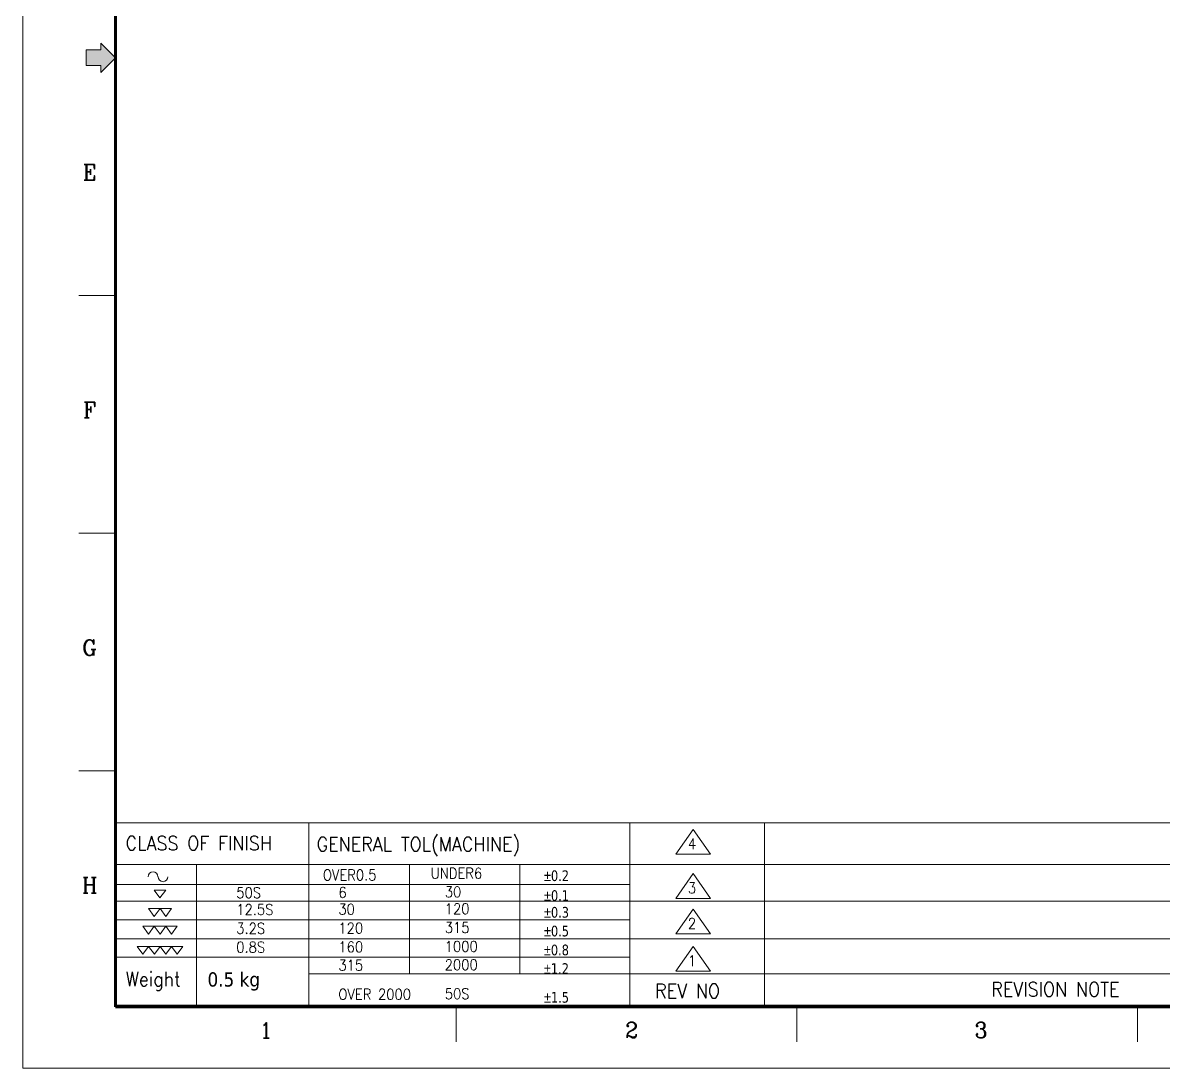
# Model space of a CAD drawing. Header units: millimetres. Extents: x 24 to 1656, y 24 to 1164.
# Drawn here: x 24 to 664, y 24 to 610 of the extents above; entities that cross this region are included whole.
import ezdxf
from ezdxf.enums import TextEntityAlignment as Align

# ---------------------------------------------------------------- set-up
doc = ezdxf.new("R2010")
doc.units = ezdxf.units.MM
doc.header["$LTSCALE"] = 4
doc.layers.get('0').update_dxf_attribs({"lineweight": 18})
for name, color, linetype, lineweight in [('SkizziergeometrieWIN-ISO', 7, 'Continuous', 50), ('가는실선_A4', 7, 'Continuous', 5), ('제목(ISO)', 7, 'Continuous', 50)]:
    doc.layers.add(name, color=color, linetype=linetype, lineweight=lineweight)
doc.layers.add('가는실선_A3', color=9, linetype='Continuous', lineweight=5, true_color=0x808080)
doc.styles.add('ROMANC_61', font='ROMANC.shx')
doc.styles.add('텍스트 스타일12', font='tahoma.ttf')
doc.styles.add('텍스트 스타일171', font='ROMANC.shx', dxfattribs={"width": 0.9})
doc.styles.add('텍스트 스타일211', font='ROMANC.shx', dxfattribs={"width": 0.9})
doc.styles.add('텍스트 스타일213', font='RomanC.shx', dxfattribs={"width": 0.9})
doc.styles.add('텍스트 스타일36', font='ROMANC.shx', dxfattribs={"width": 0.941937})

# ---------------------------------------------------------------- blocks, each defined once
blk = doc.blocks.new('경계 A3_경계')
at = {"layer": '가는실선_A3'}
blk.add_hatch(color=7, dxfattribs=at).paths.add_polyline_path([(14.9, 148.76), (14.9, 146.56), (16.96, 146.56), (16.96, 145.6), (19.02, 147.66), (16.96, 149.72), (16.96, 148.76)])
at = {"color": 7}
for p, q in [((16.96, 148.76), (14.9, 148.76)), ((14.9, 148.76), (14.9, 146.56)), ((16.96, 149.72), (16.96, 148.76)), ((19.02, 147.66), (16.96, 149.72)), ((16.96, 145.6), (19.02, 147.66)), ((14.9, 146.56), (16.96, 146.56)), ((16.96, 146.56), (16.96, 145.6))]:
    blk.add_line(p, q, dxfattribs=at)
at = {"layer": 'SkizziergeometrieWIN-ISO', "lineweight": 18}
for p, q in [((6, 6), (6, 291)), ((414, 6), (6, 6))]:
    blk.add_line(p, q, dxfattribs=at)
at = {"layer": '가는실선_A3', "color": 7, "lineweight": 60}
for p, q in [((19.02, 281.16), (19.02, 14.6)), ((19.02, 14.6), (401.22, 14.6))]:
    blk.add_line(p, q, dxfattribs=at)
at = {"layer": '가는실선_A3', "color": 7}
for p, q in [((14.9, 148.76), (16.96, 148.76)), ((14.9, 146.56), (14.9, 148.76)), ((16.96, 148.76), (16.96, 149.72)), ((16.96, 149.72), (19.02, 147.66)), ((19.02, 147.66), (16.96, 145.6)), ((16.96, 146.56), (14.9, 146.56)), ((16.96, 145.6), (16.96, 146.56)), ((18.75, 114.34), (13.85, 114.34)), ((18.75, 81.02), (13.85, 81.02)), ((18.75, 47.7), (13.85, 47.7)), ((18.75, 47.7), (13.85, 47.7)), ((66.79, 14.6), (66.79, 9.7)), ((66.79, 14.6), (66.79, 9.7)), ((114.57, 14.6), (114.57, 9.7)), ((162.34, 14.6), (162.34, 9.7))]:
    blk.add_line(p, q, dxfattribs=at)
at = {"layer": '가는실선_A3', "color": 7, "style": '텍스트 스타일36', "width": 0.941937}
for s, p in [('E', (15.38, 131.6)), ('F', (15.38, 98.28)), ('G', (15.38, 64.96)), ('H', (15.38, 31.64)), ('1', (40.11, 11.29)), ('2', (91.4, 11.34)), ('3', (140.38, 11.34))]:
    blk.add_text(s, height=2.2, dxfattribs=at).set_placement(p, align=Align.MIDDLE_CENTER)
blk = doc.blocks.new('제목 블록 A3_표제란')
at = {"layer": '가는실선_A4', "lineweight": 13}
for p, q in [((25.42, 38.66), (269.12, 38.66)), ((25.42, 32.81), (269.12, 32.81))]:
    blk.add_line(p, q, dxfattribs=at)
at = {"layer": '가는실선_A4'}
for p, q in [((25.42, 13.12), (25.42, 38.66)), ((52.65, 38.66), (52.65, 13.12)), ((97.69, 38.66), (97.69, 13.12)), ((116.56, 13.12), (116.56, 38.69)), ((106.58, 37.75), (104.15, 34.26)), ((109.02, 34.26), (106.58, 37.75)), ((104.15, 34.26), (109.02, 34.26)), ((36.93, 32.81), (36.93, 19.82)), ((66.8, 32.81), (66.8, 17.47)), ((82.25, 32.81), (82.25, 17.47)), ((106.58, 31.55), (104.15, 28.06)), ((109.02, 28.06), (106.58, 31.55)), ((97.69, 30.03), (25.42, 30.03)), ((30.98, 29.24), (32.59, 29.24)), ((31.78, 28.13), (30.98, 29.24)), ((32.59, 29.24), (31.78, 28.13)), ((104.15, 28.06), (109.02, 28.06)), ((30.19, 26.66), (31.8, 26.66)), ((30.99, 25.55), (30.19, 26.66)), ((31.8, 26.66), (30.99, 25.55)), ((31.8, 26.66), (33.4, 26.66)), ((32.6, 25.55), (31.8, 26.66)), ((33.4, 26.66), (32.6, 25.55)), ((106.58, 26.57), (104.15, 23.08)), ((109.02, 23.08), (106.58, 26.57)), ((97.69, 25.05), (25.42, 25.05)), ((29.38, 24.16), (30.98, 24.16)), ((30.18, 23.05), (29.38, 24.16)), ((30.98, 24.16), (30.18, 23.05)), ((30.98, 24.16), (32.59, 24.16)), ((31.79, 23.05), (30.98, 24.16)), ((32.59, 24.16), (31.79, 23.05)), ((32.59, 24.16), (34.2, 24.16)), ((33.39, 23.05), (32.59, 24.16)), ((34.2, 24.16), (33.39, 23.05)), ((104.15, 23.08), (109.02, 23.08)), ((28.59, 21.34), (30.19, 21.34)), ((29.39, 20.23), (28.59, 21.34)), ((30.19, 21.34), (29.39, 20.23)), ((30.19, 21.34), (31.8, 21.34)), ((31, 20.23), (30.19, 21.34)), ((31.8, 21.34), (31, 20.23)), ((31.8, 21.34), (33.41, 21.34)), ((32.6, 20.23), (31.8, 21.34)), ((33.41, 21.34), (32.6, 20.23)), ((33.41, 21.34), (35.01, 21.34)), ((34.21, 20.23), (33.41, 21.34)), ((35.01, 21.34), (34.21, 20.23)), ((106.58, 21.34), (104.15, 17.85)), ((109.02, 17.85), (106.58, 21.34)), ((97.69, 19.82), (25.42, 19.82)), ((36.93, 19.82), (36.93, 13.12)), ((104.15, 17.85), (109.02, 17.85)), ((25.42, 13.12), (407.76, 13.12)), ((208.17, 13.12), (25.42, 13.12))]:
    blk.add_line(p, q, dxfattribs=at)
at = {"layer": '가는실선_A4', "color": 7}
for p, q in [((269.09, 27.68), (25.42, 27.68)), ((269.12, 22.4), (25.42, 22.4)), ((269.12, 17.47), (52.65, 17.47))]:
    blk.add_line(p, q, dxfattribs=at)
at = {"layer": '가는실선_A4'}
for centre, start, end in [((30.81, 31.11), 0, 180), ((32.21, 31.11), 180, 0)]:
    blk.add_arc(centre, 0.698, start, end, dxfattribs=at)
at = {"layer": '가는실선_A3', "color": 7, "style": '텍스트 스타일12'}
blk.add_attdef('질량\\P1;_001', (38.45, 15.71), '', height=2, dxfattribs=at)
at = {"layer": '가는실선_A4', "color": 7, "width": 0.9}
for s, height, style, p in [('CLASS OF FINISH', 2, '텍스트 스타일171', (26.97, 34.81)), ('GENERAL TOL(MACHINE)', 2, '텍스트 스타일171', (53.76, 34.67)), ('4', 1.5, '텍스트 스타일211', (105.83, 34.98)), ('OVER0.5', 1.5, '텍스트 스타일211', (54.63, 30.6)), ('UNDER6', 1.5, '텍스트 스타일211', (69.75, 30.85)), ('50S', 1.5, '텍스트 스타일211', (42.49, 28.11)), ('6', 1.5, '텍스트 스타일211', (56.81, 28.15)), ('30', 1.5, '텍스트 스타일211', (71.73, 28.22)), ('3', 1.5, '텍스트 스타일211', (105.83, 28.78)), ('12.5S', 1.5, '텍스트 스타일211', (42.49, 25.76)), ('30', 1.5, '텍스트 스타일211', (56.81, 25.8)), ('120', 1.5, '텍스트 스타일211', (71.73, 25.86)), ('3.2S', 1.5, '텍스트 스타일211', (42.49, 23.12)), ('120', 1.5, '텍스트 스타일211', (56.81, 23.16)), ('315', 1.5, '텍스트 스타일211', (71.73, 23.23)), ('2', 1.5, '텍스트 스타일211', (105.83, 23.8)), ('0.8S', 1.5, '텍스트 스타일211', (42.49, 20.48)), ('160', 1.5, '텍스트 스타일211', (56.81, 20.52)), ('1000', 1.5, '텍스트 스타일213', (71.72, 20.59)), ('315', 1.5, '텍스트 스타일213', (56.81, 17.94)), ('2000', 1.5, '텍스트 스타일211', (71.72, 18.01)), ('1', 1.5, '텍스트 스타일211', (105.83, 18.57)), ('Weight', 2, '텍스트 스타일171', (26.97, 15.76)), ('REV NO', 2, '텍스트 스타일171', (101.23, 14.1)), ('REVISION NOTE', 2, '텍스트 스타일171', (148.38, 14.33)), ('OVER 2000', 1.5, '텍스트 스타일211', (56.81, 13.87)), ('50S', 1.5, '텍스트 스타일211', (71.73, 13.94))]:
    blk.add_text(s, height=height, dxfattribs=dict(at, style=style)).set_placement(p)
at = {"layer": '가는실선_A4', "color": 7, "char_height": 1.5, "attachment_point": 7, "style": 'ROMANC_61'}
for s, insert in [('\\fAIGDT|b0|i0;\\W0.90;\\H1.5000;`\\fTahoma|b0|i0;\\W0.90;\\H1.5000;0.2', (85.63, 30.47)), ('\\fAIGDT|b0|i0;\\W0.90;\\H1.5000;`\\fTahoma|b0|i0;\\W0.90;\\H1.5000;0.1', (85.63, 27.69)), ('\\fAIGDT|b0|i0;\\W0.90;\\H1.5000;`\\fTahoma|b0|i0;\\W0.90;\\H1.5000;0.3', (85.63, 25.34)), ('\\fAIGDT|b0|i0;\\W0.90;\\H1.5000;`\\fTahoma|b0|i0;\\W0.90;\\H1.5000;0.5', (85.63, 22.71)), ('\\fAIGDT|b0|i0;\\W0.90;\\H1.5000;`\\fTahoma|b0|i0;\\W0.90;\\H1.5000;0.8', (85.62, 20.06)), ('\\fAIGDT|b0|i0;\\W0.90;\\H1.5000;`\\fTahoma|b0|i0;\\W0.90;\\H1.5000;1.2', (85.62, 17.48)), ('\\fAIGDT|b0|i0;\\W0.90;\\H1.5000;`\\fTahoma|b0|i0;\\W0.90;\\H1.5000;1.5', (85.63, 13.42))]:
    blk.add_mtext(s, dxfattribs=dict(at, insert=insert))
at = {"layer": '가는실선_A4', "color": 7, "style": '텍스트 스타일12'}
blk.add_attdef('설명', text='', height=2, dxfattribs=at).set_placement((331.27, 35.73), align=Align.MIDDLE_LEFT)
blk.add_attdef('SCALE_001', (273.43, 32.87), '', height=2, dxfattribs=at)
blk.add_attdef('프로젝트', text='', height=2, dxfattribs=at).set_placement((340.77, 28.27), align=Align.MIDDLE_CENTER)
at = {"layer": '가는실선_A4', "style": '텍스트 스타일12'}
blk.add_attdef('리비전_번호', text='', height=2, dxfattribs=at).set_placement((388.38, 15.27), align=Align.MIDDLE_CENTER)
at = {"layer": '제목(ISO)', "style": '텍스트 스타일12'}
for tag, p in [('관리자', (373.93, 36.39)), ('공급업자', (383.08, 28.64))]:
    blk.add_attdef(tag, text='', height=2, dxfattribs=at).set_placement(p, align=Align.TOP_LEFT)

msp = doc.modelspace()

# ---------------------------------------------------------------- block references
at = {"xscale": 4, "yscale": 4, "zscale": 4}
msp.add_blockref('경계 A3_경계', (0, 0), dxfattribs=at)
ref = msp.add_blockref('제목 블록 A3_표제란', (-26.19, 6.95), dxfattribs=dict(xscale=4, yscale=4, zscale=4))
ref.add_attrib('질량\\P1;_001', '0.5 kg', (127.62, 69.77), dxfattribs={"layer": '가는실선_A3', "color": 7, "height": 8, "style": '텍스트 스타일12'})

doc.saveas('drawing.dxf')
